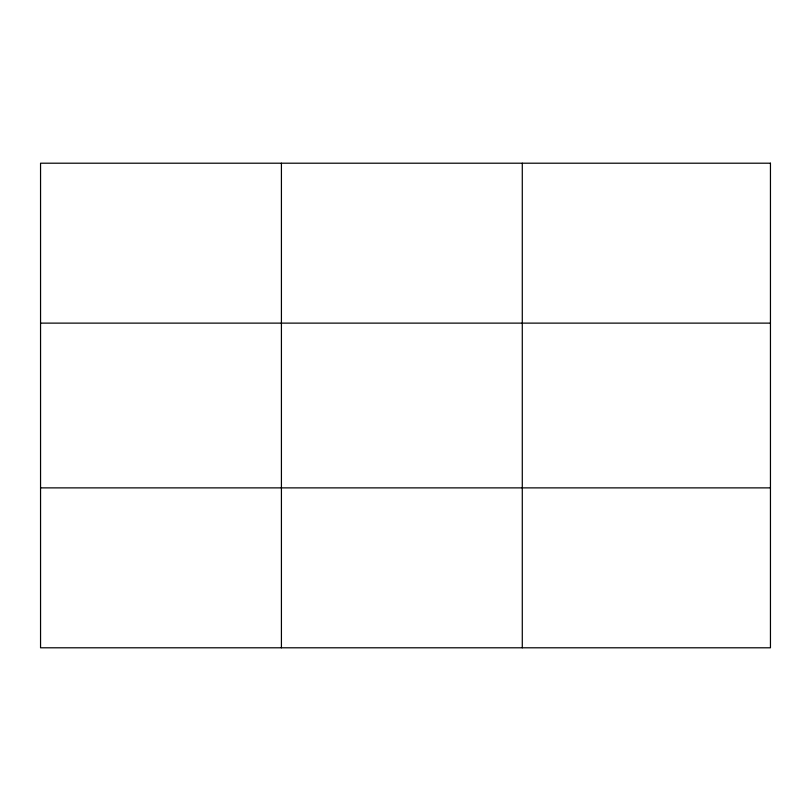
<?xml version="1.0" encoding="UTF-8"?>
<svg xmlns="http://www.w3.org/2000/svg" width="811" height="811" viewBox="0 0 811 811"><rect width="100%" height="100%" fill="white"/><g stroke="black" fill="none" stroke-linecap="round" stroke-linejoin="round"><path stroke-width="1.22" d="M281.417 163.204L281.417 647.796M522.284 163.204L522.284 647.796M40.55 323.123L770.45 323.123M40.55 487.877L770.45 487.877M770.45 163.204L770.45 647.796L40.55 647.796L40.55 163.204L770.45 163.204"/></g></svg>
